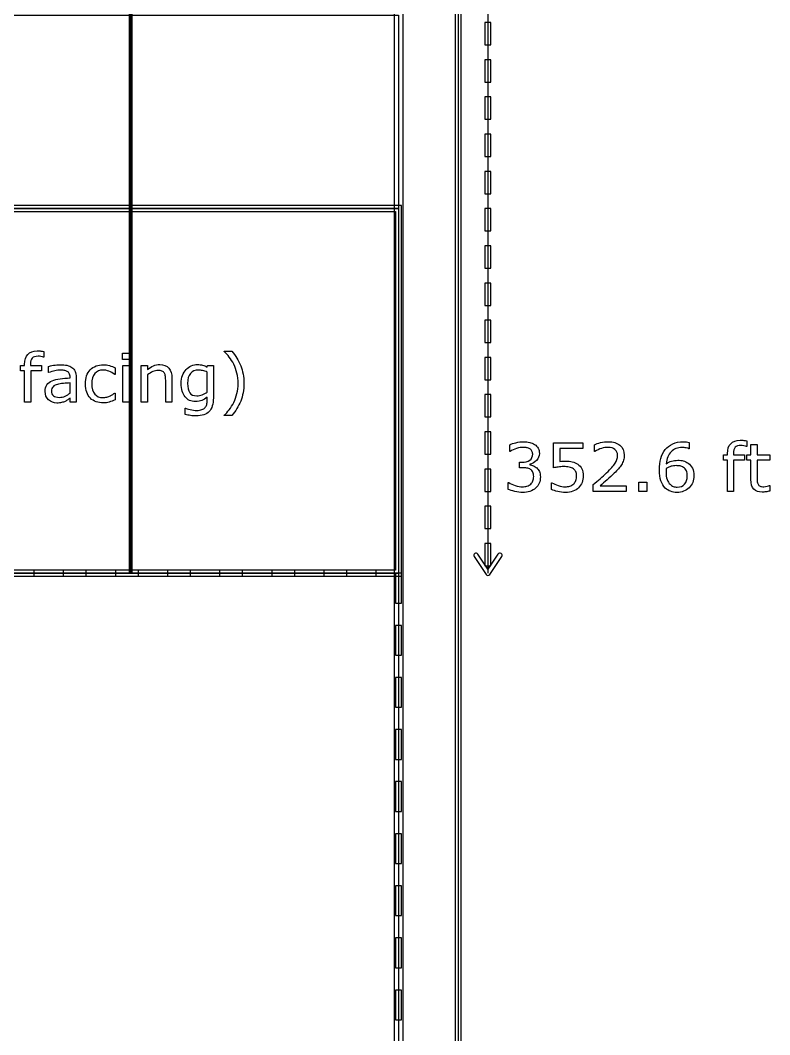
# Model space of a CAD drawing. Extents: x -13 to 750, y 12 to 2314.
# Drawn here: x 217.2 to 317.9, y 875.9 to 1012.2 of the extents above; entities that cross this region are included whole.
import ezdxf

# ---------------------------------------------------------------- set-up
doc = ezdxf.new("R2010")
doc.units = 0
doc.layers.get('0').update_dxf_attribs({"linetype": 'CONTINUOUS'})

msp = doc.modelspace()

# ---------------------------------------------------------------- linework, layer by layer
at = {"color": 7}
for points in [[(43.400391, 1163.4896), (43.400391, 711.2904), (268.59961, 711.2904), (268.59961, 1163.4896)], [(275.59961, 1162.89), (275.59961, 740.89), (276.40039, 740.89), (276.40039, 1162.89)], [(44.599609, 1162.2904), (267.40039, 1162.2904), (267.40039, 712.4896), (44.599609, 712.4896)], [(231.80078, 1136.89), (231.80078, 937.89), (232.19922, 937.89), (232.19922, 1136.89)], [(44, 1012.89), (268, 1012.89), (268, 986.89), (44, 986.89)], [(279.59961, 1011.89), (279.59961, 1008.89), (280.40039, 1008.89), (280.40039, 1011.89)], [(279.59961, 1006.89), (279.59961, 1003.89), (280.40039, 1003.89), (280.40039, 1006.89)], [(279.59961, 1001.89), (279.59961, 998.89), (280.40039, 998.89), (280.40039, 1001.89)], [(279.59961, 996.89), (279.59961, 993.89), (280.40039, 993.89), (280.40039, 996.89)], [(279.59961, 991.89), (279.59961, 988.89), (280.40039, 988.89), (280.40039, 991.89)], [(43.599609, 987.2904), (43.599609, 937.4896), (268.40039, 937.4896), (268.40039, 987.2904)], [(44, 986.89), (268, 986.89), (268, 937.89), (44, 937.89)], [(279.59961, 986.89), (279.59961, 983.89), (280.40039, 983.89), (280.40039, 986.89)], [(44.400391, 986.4896), (267.59961, 986.4896), (267.59961, 938.2904), (44.400391, 938.2904)], [(279.59961, 981.89), (279.59961, 978.89), (280.40039, 978.89), (280.40039, 981.89)], [(279.59961, 976.89), (279.59961, 973.89), (280.40039, 973.89), (280.40039, 976.89)], [(279.59961, 971.89), (279.59961, 968.89), (280.40039, 968.89), (280.40039, 971.89)], [(231.86068, 966.6206), (230.92904, 966.6206), (230.92904, 967.4775), (231.86068, 967.4775)], [(279.59961, 966.89), (279.59961, 963.89), (280.40039, 963.89), (280.40039, 966.89)], [(231.80798, 960.8901), (230.98181, 960.8901), (230.98181, 965.7988), (231.80798, 965.7988)], [(242.29333, 962.2393)], [(279.59961, 961.89), (279.59961, 958.89), (280.40039, 958.89), (280.40039, 961.89)], [(279.59961, 956.89), (279.59961, 953.89), (280.40039, 953.89), (280.40039, 956.89)], [(279.59961, 951.89), (279.59961, 948.89), (280.40039, 948.89), (280.40039, 951.89)], [(301.32715, 948.89), (300.27686, 948.89), (300.27686, 950.1424), (301.32715, 950.1424)], [(279.59961, 946.89), (279.59961, 943.89), (280.40039, 943.89), (280.40039, 946.89)], [(279.59961, 941.89), (279.59961, 938.89), (280.40039, 938.89), (280.40039, 941.89)], [(278.23437, 940.5404)], [(44, 937.89), (268, 937.89), (268, 763.89), (44, 763.89)], [(219, 938.2904), (219, 937.4896), (223, 937.4896), (223, 938.2904)], [(226, 938.2904), (226, 937.4896), (230, 937.4896), (230, 938.2904)], [(233, 938.2904), (233, 937.4896), (237, 937.4896), (237, 938.2904)], [(240, 938.2904), (240, 937.4896), (244, 937.4896), (244, 938.2904)], [(247, 938.2904), (247, 937.4896), (251, 937.4896), (251, 938.2904)], [(254, 938.2904), (254, 937.4896), (258, 937.4896), (258, 938.2904)], [(261, 938.2904), (261, 937.4896), (265, 937.4896), (265, 938.2904)], [(267.59961, 937.89), (267.59961, 933.89), (268.40039, 933.89), (268.40039, 937.89)], [(267.59961, 930.89), (267.59961, 926.89), (268.40039, 926.89), (268.40039, 930.89)], [(267.59961, 923.89), (267.59961, 919.89), (268.40039, 919.89), (268.40039, 923.89)], [(267.59961, 916.89), (267.59961, 912.89), (268.40039, 912.89), (268.40039, 916.89)], [(267.59961, 909.89), (267.59961, 905.89), (268.40039, 905.89), (268.40039, 909.89)], [(267.59961, 902.89), (267.59961, 898.89), (268.40039, 898.89), (268.40039, 902.89)], [(267.59961, 895.89), (267.59961, 891.89), (268.40039, 891.89), (268.40039, 895.89)], [(267.59961, 888.89), (267.59961, 884.89), (268.40039, 884.89), (268.40039, 888.89)], [(267.59961, 881.89), (267.59961, 877.89), (268.40039, 877.89), (268.40039, 881.89)]]:
    msp.add_lwpolyline(points, close=True, dxfattribs=at)
for points in [[(276, 1162.89), (276, 740.89)], [(232, 1136.89), (232, 937.89)], [(280, 1136.89), (280, 937.89)], [(220.35579, 966.9282), (220.31189, 966.9282)], [(220.35583, 967.6838), (220.35579, 966.9282)], [(244.57849, 967.6841), (244.57849, 967.7281), (245.58484, 967.7281)], [(218.55847, 965.9658), (218.55847, 965.7988), (220.04822, 965.7988), (220.04822, 965.1045), (218.58484, 965.1045), (218.58484, 960.89), (217.75866, 960.89), (217.75866, 965.1044), (217.20056, 965.1044), (217.20056, 965.7987), (217.75866, 965.7987), (217.75866, 965.9613)], [(221.00179, 964.854), (220.95789, 964.854), (220.95789, 965.6933)], [(229.9139, 965.5044), (229.9139, 964.5859), (229.87, 964.5859)], [(234.26897, 964.5548), (234.26897, 960.89), (233.4428, 960.89), (233.4428, 965.7987), (234.26897, 965.7987), (234.26897, 965.2538)], [(242.29336, 965.5877), (242.34606, 965.7986), (243.11949, 965.7986), (243.1195, 961.4482)], [(223.87142, 964.1336), (223.87142, 964.261)], [(224.69325, 964.2209), (224.6932, 960.8901)], [(237.54724, 960.8901), (236.72107, 960.8901), (236.72107, 963.685)], [(237.54729, 964.076), (237.54724, 960.8901)], [(242.29333, 962.2392), (242.29333, 964.9155)], [(223.87142, 962.0986), (223.87142, 963.4653)], [(247.224, 963.4039), (247.224, 963.4038)], [(223.87142, 962.0985), (223.87142, 962.0986)], [(224.6932, 960.8901), (223.87142, 960.8901), (223.87142, 961.413)], [(229.87, 962.1074), (229.9139, 962.1074), (229.9139, 961.1977)], [(242.29336, 961.1097), (242.29336, 961.558)], [(239.31384, 959.2421), (239.31384, 960.0858), (239.35784, 960.0858)], [(245.58484, 959.0796), (244.57849, 959.0796), (244.57849, 959.1236)], [(314.77886, 955.6838), (314.77881, 954.9283)], [(282.96679, 954.2382), (282.92289, 954.2382), (282.92289, 955.1567)], [(288.82469, 952.0624), (288.82469, 955.433), (292.76219, 955.433), (292.76219, 954.6639), (289.67283, 954.6639), (289.67283, 952.9237)], [(294.35742, 954.2381), (294.31352, 954.2381), (294.31352, 955.161)], [(307.03564, 955.4555), (307.03564, 954.6162), (306.99174, 954.6162)], [(314.77881, 954.9283), (314.73491, 954.9283)], [(315.31934, 950.4938), (315.31934, 953.1042), (314.76123, 953.1042), (314.76123, 953.7985), (315.31934, 953.7985), (315.31934, 955.2091), (316.14551, 955.2091), (316.14551, 953.7985), (317.85059, 953.7985), (317.85059, 953.1042), (316.14551, 953.1042), (316.14551, 950.8673)], [(284.6411, 952.076), (284.2456, 952.076), (284.2456, 952.8055), (284.55321, 952.8055)], [(312.9815, 953.9659), (312.9815, 953.7989), (314.47124, 953.7989), (314.47124, 953.1046), (313.00786, 953.1046), (313.00786, 948.89), (312.18169, 948.89), (312.18169, 953.1044), (311.62359, 953.1044), (311.62359, 953.7987), (312.18169, 953.7987), (312.18169, 953.9613)], [(285.61674, 952.5287), (285.61674, 952.4667)], [(286.56156, 952.0405), (286.56152, 952.0409)], [(282.73389, 949.1669), (282.73389, 950.0853), (282.79979, 950.0853)], [(288.54346, 949.1361), (288.54346, 950.0633), (288.60496, 950.0633)], [(292.80613, 950.9692), (292.80615, 950.9686)], [(306.78114, 950.9775), (306.78076, 950.9776)], [(307.67289, 951.0133), (307.67285, 951.0126)], [(298.58057, 948.89), (294.15088, 948.89), (294.15088, 949.8085)], [(295.06057, 949.6415), (298.58059, 949.6415), (298.58057, 948.89)], [(317.80666, 949.6764), (317.85056, 949.6764), (317.85059, 948.9341)], [(278.15037, 940.1244), (279.74998, 937.724)], [(281.34958, 940.4564), (280, 938.431), (278.65039, 940.4564)], [(280.24998, 937.724), (281.84959, 940.1244)]]:
    msp.add_lwpolyline(points, dxfattribs=at)
for points in [[(218.19372, 967.3016), (218.48376, 967.615067), (218.902707, 967.7718), (219.45056, 967.7718)], [(219.45056, 967.7718), (219.635127, 967.7718), (219.800653, 967.763133), (219.94714, 967.7458)], [(219.94714, 967.7458), (220.096553, 967.728467), (220.232783, 967.7078), (220.35583, 967.6838)], [(217.75866, 965.9613), (217.75866, 966.5443), (217.90368, 966.991067), (218.19372, 967.3016)], [(218.79577, 966.8139), (218.63757, 966.658633), (218.55847, 966.375933), (218.55847, 965.9658)], [(219.56921, 967.0512), (219.214717, 967.0512), (218.956903, 966.9721), (218.79577, 966.8139)], [(219.95593, 967.0072), (219.809443, 967.036533), (219.680537, 967.0512), (219.56921, 967.0512)], [(220.31189, 966.9282), (220.22107, 966.954867), (220.102417, 966.9812), (219.95593, 967.0072)], [(245.25525, 966.9415), (245.041383, 967.2227), (244.815797, 967.470233), (244.57849, 967.6841)], [(245.8573, 965.9659), (245.672727, 966.337967), (245.472043, 966.663167), (245.25525, 966.9415)], [(245.58484, 967.7281), (246.103393, 967.133367), (246.506223, 966.484433), (246.79333, 965.7813)], [(220.95789, 965.6933), (221.119023, 965.7373), (221.351933, 965.785633), (221.65662, 965.8383)], [(221.82796, 965.1001), (221.56136, 965.044767), (221.28597, 964.962733), (221.00179, 964.854)], [(221.65662, 965.8383), (221.961313, 965.890967), (222.261607, 965.9173), (222.5575, 965.9173)], [(222.55306, 965.1881), (222.33626, 965.1881), (222.09456, 965.158767), (221.82796, 965.1001)], [(223.06722, 965.1531), (222.903153, 965.176433), (222.731767, 965.1881), (222.55306, 965.1881)], [(222.5575, 965.9173), (222.903207, 965.9173), (223.2035, 965.887967), (223.45838, 965.8293)], [(223.48909, 965.0169), (223.371903, 965.084233), (223.23128, 965.129633), (223.06722, 965.1531)], [(223.45838, 965.8293), (223.716193, 965.773967), (223.93885, 965.677267), (224.12635, 965.5392)], [(223.77034, 964.7268), (223.705873, 964.849867), (223.612123, 964.946567), (223.48909, 965.0169)], [(224.12635, 965.5392), (224.310923, 965.404467), (224.45155, 965.230167), (224.54823, 965.0163)], [(224.54823, 965.0163), (224.64491, 964.802433), (224.69325, 964.5373), (224.69325, 964.2209)], [(225.93245, 963.3379), (225.93245, 964.140633), (226.152177, 964.7705), (226.59163, 965.2275)], [(226.59163, 965.2275), (227.034017, 965.6845), (227.617027, 965.913), (228.34066, 965.913)], [(228.30555, 965.1967), (227.836797, 965.1967), (227.46619, 965.0385), (227.19373, 964.7221)], [(229.08778, 965.0385), (228.821173, 965.143967), (228.56043, 965.1967), (228.30555, 965.1967)], [(228.34066, 965.913), (228.621907, 965.913), (228.897297, 965.873467), (229.16683, 965.7944)], [(229.87, 964.5859), (229.618047, 964.782167), (229.357307, 964.933033), (229.08778, 965.0385)], [(229.16683, 965.7944), (229.43929, 965.715267), (229.688313, 965.6186), (229.9139, 965.5044)], [(234.26897, 965.2538), (234.526783, 965.467667), (234.793383, 965.634633), (235.06877, 965.7547)], [(235.68401, 965.1481), (235.458423, 965.1481), (235.222583, 965.092433), (234.97649, 964.9811)], [(235.06877, 965.7547), (235.344163, 965.874833), (235.62688, 965.9349), (235.91692, 965.9349)], [(236.22014, 965.0561), (236.082447, 965.117433), (235.903737, 965.1481), (235.68401, 965.1481)], [(235.91692, 965.9349), (236.447193, 965.9349), (236.85149, 965.775233), (237.12981, 965.4559)], [(236.53655, 964.7837), (236.463303, 964.9067), (236.357833, 964.9975), (236.22014, 965.0561)], [(237.12981, 965.4559), (237.40813, 965.136567), (237.54729, 964.6766), (237.54729, 964.076)], [(238.97549, 964.4803), (239.09561, 964.787967), (239.258207, 965.0531), (239.46328, 965.2757)], [(239.46328, 965.2757), (239.653713, 965.483767), (239.88516, 965.6449), (240.15762, 965.7591)], [(241.1156, 965.1924), (240.6615, 965.1924), (240.304077, 965.040067), (240.04333, 964.7354)], [(240.15762, 965.7591), (240.43008, 965.8763), (240.701077, 965.9349), (240.97061, 965.9349)], [(240.97061, 965.9349), (241.25479, 965.9349), (241.492093, 965.905567), (241.68252, 965.8469)], [(241.6781, 965.1264), (241.4906, 965.1704), (241.3031, 965.1924), (241.1156, 965.1924)], [(242.29333, 964.9155), (242.073603, 965.0151), (241.868527, 965.0854), (241.6781, 965.1264)], [(241.68252, 965.8469), (241.87588, 965.7909), (242.079493, 965.7045), (242.29336, 965.5877)], [(246.28796, 964.775), (246.17956, 965.2086), (246.036007, 965.605567), (245.8573, 965.9659)], [(246.79333, 965.7813), (247.080443, 965.078167), (247.224, 964.2857), (247.224, 963.4039)], [(220.76009, 963.2151), (220.921223, 963.446567), (221.14974, 963.6282), (221.44564, 963.76)], [(221.44564, 963.76), (221.744467, 963.891867), (222.103353, 963.981233), (222.5223, 964.0281)], [(222.5223, 964.0281), (222.94124, 964.074767), (223.390947, 964.109933), (223.87142, 964.1336)], [(223.87142, 964.261), (223.87142, 964.448533), (223.837727, 964.6038), (223.77034, 964.7268)], [(227.19373, 964.7221), (226.924203, 964.408633), (226.78944, 963.947233), (226.78944, 963.3379)], [(234.97649, 964.9811), (234.730397, 964.869767), (234.494557, 964.727667), (234.26897, 964.5548)], [(236.68157, 964.3178), (236.655237, 964.517067), (236.606897, 964.672367), (236.53655, 964.7837)], [(236.72107, 963.685), (236.72107, 963.9106), (236.707903, 964.121533), (236.68157, 964.3178)], [(238.79971, 963.3905), (238.79971, 963.812367), (238.858303, 964.175633), (238.97549, 964.4803)], [(240.04333, 964.7354), (239.78259, 964.430733), (239.65222, 963.988367), (239.65222, 963.4083)], [(246.45056, 963.4039), (246.45056, 963.884367), (246.39636, 964.3414), (246.28796, 964.775)], [(220.52279, 962.3142), (220.52279, 962.686267), (220.60189, 962.986567), (220.76009, 963.2151)], [(220.98421, 961.1936), (220.676597, 961.4866), (220.52279, 961.860133), (220.52279, 962.3142)], [(221.59505, 962.9554), (221.448563, 962.8148), (221.37532, 962.62), (221.37532, 962.371)], [(221.37532, 962.371), (221.37532, 962.089733), (221.460283, 961.8773), (221.63021, 961.7337)], [(222.17073, 963.2718), (221.93343, 963.204467), (221.741537, 963.099), (221.59505, 962.9554)], [(222.97933, 963.3993), (222.639483, 963.369967), (222.36995, 963.327467), (222.17073, 963.2718)], [(223.87142, 963.4653), (223.619467, 963.450633), (223.322103, 963.428633), (222.97933, 963.3993)], [(226.10823, 962.2085), (225.991043, 962.530767), (225.93245, 962.907233), (225.93245, 963.3379)], [(226.78944, 963.3379), (226.78944, 962.7461), (226.921273, 962.290533), (227.18494, 961.9712)], [(239.31387, 961.5975), (238.971097, 962.0223), (238.79971, 962.619967), (238.79971, 963.3905)], [(239.65222, 963.4083), (239.65222, 962.8575), (239.7489, 962.44), (239.94226, 962.1558)], [(246.28796, 962.0284), (246.39636, 962.4444), (246.45056, 962.9029), (246.45056, 963.4039)], [(247.224, 963.4038), (247.224, 962.521933), (247.080443, 961.729433), (246.79333, 961.0263)], [(222.10921, 960.7542), (221.66683, 960.7542), (221.29183, 960.900667), (220.98421, 961.1936)], [(221.63021, 961.7337), (221.80013, 961.5931), (222.059407, 961.5228), (222.40804, 961.5228)], [(222.40804, 961.5228), (222.69808, 961.5228), (222.963217, 961.578467), (223.20345, 961.6898)], [(223.21224, 960.9912), (223.074547, 960.9238), (222.916343, 960.868133), (222.73763, 960.8242)], [(223.20345, 961.6898), (223.443683, 961.804067), (223.66634, 961.9403), (223.87142, 962.0985)], [(223.57259, 961.2021), (223.449543, 961.114233), (223.329427, 961.043933), (223.21224, 960.9912)], [(223.87142, 961.413), (223.798173, 961.363), (223.698563, 961.2927), (223.57259, 961.2021)], [(226.60482, 961.4087), (226.390953, 961.619633), (226.225423, 961.886233), (226.10823, 962.2085)], [(227.36507, 960.934), (227.06917, 961.039467), (226.815753, 961.1977), (226.60482, 961.4087)], [(227.18494, 961.9712), (227.451547, 961.654733), (227.825083, 961.4965), (228.30555, 961.4965)], [(228.34066, 960.7802), (227.986167, 960.7802), (227.66097, 960.831467), (227.36507, 960.934)], [(228.30555, 961.4965), (228.472543, 961.4965), (228.642467, 961.5185), (228.81532, 961.5625)], [(228.81532, 961.5625), (228.988167, 961.6065), (229.14344, 961.6636), (229.28114, 961.7338)], [(229.9139, 961.1977), (229.638507, 961.0659), (229.3763, 960.963367), (229.12728, 960.8901)], [(229.28114, 961.7338), (229.401253, 961.795133), (229.514043, 961.8596), (229.61951, 961.9272)], [(229.61951, 961.9272), (229.724983, 961.997533), (229.80848, 962.0576), (229.87, 962.1074)], [(240.71133, 960.9647), (240.125397, 960.9647), (239.659577, 961.175633), (239.31387, 961.5975)], [(239.94226, 962.1558), (240.13562, 961.871667), (240.45642, 961.7296), (240.90466, 961.7296)], [(241.57705, 961.1097), (241.35147, 961.013033), (241.062897, 960.9647), (240.71133, 960.9647)], [(240.90466, 961.7296), (241.144893, 961.7296), (241.385127, 961.775), (241.62536, 961.8658)], [(242.29336, 961.558), (242.04434, 961.358733), (241.80557, 961.2093), (241.57705, 961.1097)], [(241.62536, 961.8658), (241.868527, 961.959533), (242.091183, 962.084033), (242.29333, 962.2393)], [(242.22746, 960.5692), (242.271393, 960.730333), (242.29336, 960.9105), (242.29336, 961.1097)], [(243.1195, 961.4482), (243.1195, 960.6162), (242.930537, 960.005367), (242.55261, 959.6157)], [(246.79333, 961.0263), (246.506223, 960.323167), (246.103393, 959.674267), (245.58484, 959.0796)], [(245.8573, 960.8419), (246.03894, 961.2169), (246.182493, 961.6124), (246.28796, 962.0284)], [(222.73763, 960.8242), (222.558917, 960.777533), (222.349443, 960.7542), (222.10921, 960.7542)], [(229.12728, 960.8901), (228.881187, 960.816833), (228.61898, 960.7802), (228.34066, 960.7802)], [(239.35784, 960.0858), (239.4926, 960.033133), (239.706467, 959.968667), (239.99944, 959.8924)], [(239.99944, 959.8924), (240.292407, 959.813333), (240.585373, 959.7738), (240.87834, 959.7738)], [(242.55261, 959.6157), (242.174683, 959.226033), (241.59314, 959.0312), (240.80798, 959.0312)], [(240.87834, 959.7738), (241.159593, 959.7738), (241.392503, 959.8075), (241.57707, 959.8749)], [(241.57707, 959.8749), (241.761643, 959.942233), (241.9052, 960.035967), (242.00774, 960.1561)], [(242.00774, 960.1561), (242.11028, 960.270367), (242.18352, 960.408067), (242.22746, 960.5692)], [(244.57849, 959.1236), (244.804077, 959.325733), (245.029663, 959.5733), (245.25525, 959.8663)], [(245.25525, 959.8663), (245.483763, 960.1563), (245.684447, 960.4815), (245.8573, 960.8419)], [(240.04333, 959.0882), (239.797237, 959.123533), (239.554073, 959.174833), (239.31384, 959.2421)], [(240.80798, 959.0312), (240.54724, 959.0312), (240.292357, 959.0502), (240.04333, 959.0882)], [(283.75346, 955.438), (284.102093, 955.525867), (284.439007, 955.5698), (284.7642, 955.5698)], [(284.7642, 955.5698), (285.083533, 955.5698), (285.364783, 955.540467), (285.60795, 955.4818)], [(285.60795, 955.4818), (285.851117, 955.423133), (286.070843, 955.329367), (286.26713, 955.2005)], [(295.14408, 955.4422), (295.492713, 955.5272), (295.82963, 955.5697), (296.15483, 955.5697)], [(296.15483, 955.5697), (296.825723, 955.5697), (297.3516, 955.4071), (297.73246, 955.0819)], [(304.8208, 955.2753), (305.228027, 955.462767), (305.702637, 955.5565), (306.24463, 955.5565)], [(306.24463, 955.5565), (306.417483, 955.5565), (306.562503, 955.549167), (306.67969, 955.5345)], [(306.67969, 955.5345), (306.796877, 955.519833), (306.915527, 955.4935), (307.03564, 955.4555)], [(312.61675, 955.3016), (312.90679, 955.615067), (313.325737, 955.7718), (313.87359, 955.7718)], [(313.87359, 955.7718), (314.058157, 955.7718), (314.223683, 955.763133), (314.37017, 955.7458)], [(314.37017, 955.7458), (314.519583, 955.728467), (314.655813, 955.7078), (314.77886, 955.6838)], [(282.92289, 955.1567), (283.130897, 955.259233), (283.407753, 955.353), (283.75346, 955.438)], [(283.85448, 954.6601), (283.541007, 954.5605), (283.24511, 954.419867), (282.96679, 954.2382)], [(284.74218, 954.8095), (284.46386, 954.8095), (284.16796, 954.7597), (283.85448, 954.6601)], [(285.22997, 954.7655), (285.086417, 954.794833), (284.92382, 954.8095), (284.74218, 954.8095)], [(285.63427, 954.6073), (285.50829, 954.683433), (285.373523, 954.736167), (285.22997, 954.7655)], [(285.91552, 954.3129), (285.848133, 954.432967), (285.754383, 954.5311), (285.63427, 954.6073)], [(286.01659, 953.8998), (286.01659, 954.058), (285.9829, 954.1957), (285.91552, 954.3129)], [(286.26713, 955.2005), (286.47807, 955.0599), (286.637737, 954.89), (286.74613, 954.6908)], [(286.74613, 954.6908), (286.85453, 954.4916), (286.90873, 954.2587), (286.90873, 953.9921)], [(294.31352, 955.161), (294.521527, 955.263533), (294.79838, 955.357267), (295.14408, 955.4422)], [(295.26709, 954.6688), (294.956543, 954.575067), (294.65332, 954.4315), (294.35742, 954.2381)], [(296.13281, 954.8094), (295.86621, 954.8094), (295.577637, 954.762533), (295.26709, 954.6688)], [(297.06885, 954.5194), (296.84619, 954.712733), (296.534177, 954.8094), (296.13281, 954.8094)], [(297.40723, 953.724), (297.40723, 954.0638), (297.294437, 954.328933), (297.06885, 954.5194)], [(297.73246, 955.0819), (298.11332, 954.759633), (298.30375, 954.321633), (298.30375, 953.7679)], [(303.22559, 953.3065), (303.351563, 953.754767), (303.55078, 954.1532), (303.82324, 954.5018)], [(303.82324, 954.5018), (304.081053, 954.832867), (304.413573, 955.0907), (304.8208, 955.2753)], [(304.60551, 954.208), (304.23051, 953.8154), (304.012247, 953.283667), (303.95072, 952.6128)], [(306.11283, 954.8012), (305.48295, 954.8012), (304.98051, 954.603467), (304.60551, 954.208)], [(306.6182, 954.7392), (306.45414, 954.780533), (306.285683, 954.8012), (306.11283, 954.8012)], [(306.99174, 954.6162), (306.909707, 954.6602), (306.785193, 954.7012), (306.6182, 954.7392)], [(312.18169, 953.9613), (312.18169, 954.5443), (312.32671, 954.991067), (312.61675, 955.3016)], [(313.2188, 954.814), (313.0606, 954.658733), (312.9815, 954.376033), (312.9815, 953.9659)], [(313.99224, 955.0513), (313.637747, 955.0513), (313.379933, 954.9722), (313.2188, 954.814)], [(314.37896, 955.0073), (314.232473, 955.036633), (314.103567, 955.0513), (313.99224, 955.0513)], [(314.73491, 954.9283), (314.64409, 954.954967), (314.52544, 954.9813), (314.37896, 955.0073)], [(284.55321, 952.8055), (284.998523, 952.8055), (285.353017, 952.8978), (285.61669, 953.0824)], [(285.61669, 953.0824), (285.88329, 953.269867), (286.01659, 953.542333), (286.01659, 953.8998)], [(286.52201, 953.0384), (286.26713, 952.768867), (285.965373, 952.598967), (285.61674, 952.5287)], [(286.90873, 953.9921), (286.90873, 953.628767), (286.779823, 953.310867), (286.52201, 953.0384)], [(289.67283, 952.9237), (289.79881, 952.9357), (289.927717, 952.944367), (290.05955, 952.9497)], [(290.05955, 952.9497), (290.191383, 952.956367), (290.30564, 952.9597), (290.40232, 952.9597)], [(290.40232, 952.9597), (290.756813, 952.9597), (291.06736, 952.929033), (291.33396, 952.8677)], [(291.33396, 952.8677), (291.600567, 952.809033), (291.845197, 952.703533), (292.06785, 952.5512)], [(297.09521, 952.6825), (297.303223, 953.004767), (297.40723, 953.351933), (297.40723, 953.724)], [(298.20705, 953.0692), (298.145517, 952.855333), (298.053233, 952.651733), (297.9302, 952.4584)], [(298.30375, 953.7679), (298.30375, 953.5189), (298.271517, 953.286), (298.20705, 953.0692)], [(303.04102, 951.764), (303.04102, 952.344067), (303.102543, 952.858233), (303.22559, 953.3065)], [(303.95072, 952.6128), (304.196813, 952.7622), (304.438513, 952.874967), (304.67582, 952.9511)], [(304.67582, 952.9511), (304.916053, 953.030233), (305.19291, 953.0698), (305.50639, 953.0698)], [(305.50639, 953.0698), (305.78471, 953.0698), (306.029337, 953.043467), (306.24027, 952.9908)], [(306.24027, 952.9908), (306.454143, 952.9408), (306.672407, 952.838267), (306.89506, 952.6832)], [(285.24755, 952.023), (285.06005, 952.058333), (284.8579, 952.076), (284.6411, 952.076)], [(285.72655, 951.8384), (285.594717, 951.929267), (285.43505, 951.9908), (285.24755, 952.023)], [(285.61674, 952.4667), (285.757367, 952.443367), (285.9185, 952.393567), (286.10014, 952.3173)], [(286.03417, 951.4737), (285.96093, 951.628967), (285.85839, 951.750533), (285.72655, 951.8384)], [(286.14843, 950.8936), (286.14843, 951.128), (286.110343, 951.321367), (286.03417, 951.4737)], [(286.10014, 952.3173), (286.28178, 952.2441), (286.435587, 952.151833), (286.56156, 952.0405)], [(286.56152, 952.0409), (286.702147, 951.9149), (286.81787, 951.7567), (286.90869, 951.5663)], [(286.90869, 951.5663), (286.99951, 951.375833), (287.04492, 951.129733), (287.04492, 950.828)], [(289.43992, 952.1678), (289.202613, 952.132467), (288.997537, 952.097333), (288.82469, 952.0624)], [(290.18699, 952.2208), (289.929177, 952.2208), (289.680153, 952.203133), (289.43992, 952.1678)], [(290.91648, 952.1508), (290.699687, 952.197467), (290.456523, 952.2208), (290.18699, 952.2208)], [(291.47459, 951.9179), (291.322243, 952.029233), (291.136207, 952.106867), (290.91648, 952.1508)], [(291.79539, 951.5444), (291.719217, 951.699667), (291.612283, 951.824167), (291.47459, 951.9179)], [(291.91404, 950.9731), (291.91404, 951.1987), (291.87449, 951.389133), (291.79539, 951.5444)], [(292.06785, 952.5512), (292.302223, 952.390067), (292.483863, 952.182067), (292.61277, 951.9272)], [(292.61277, 951.9272), (292.741677, 951.672333), (292.80613, 951.353), (292.80613, 950.9692)], [(295.07373, 950.5995), (295.384277, 950.863167), (295.67285, 951.125367), (295.93945, 951.3861)], [(295.93945, 951.3861), (296.50195, 951.931033), (296.887203, 952.363167), (297.09521, 952.6825)], [(297.5259, 951.9222), (297.373553, 951.746467), (297.187517, 951.551667), (296.96779, 951.3378)], [(297.9302, 952.4584), (297.81594, 952.276733), (297.681173, 952.098), (297.5259, 951.9222)], [(303.24316, 950.3138), (303.1084, 950.7152), (303.04102, 951.1986), (303.04102, 951.764)], [(303.93309, 951.7994), (303.930423, 951.740733), (303.92909, 951.666033), (303.92909, 951.5753)], [(303.92909, 951.5753), (303.92909, 951.112367), (303.975967, 950.746133), (304.06972, 950.4766)], [(303.94629, 951.9883), (303.94029, 951.923633), (303.93589, 951.860667), (303.93309, 951.7994)], [(304.60547, 952.2608), (304.391603, 952.202133), (304.171877, 952.1113), (303.94629, 951.9883)], [(305.2998, 952.3488), (305.05078, 952.3488), (304.819337, 952.319467), (304.60547, 952.2608)], [(305.81396, 952.3048), (305.6499, 952.334133), (305.478513, 952.3488), (305.2998, 952.3488)], [(306.26221, 952.1202), (306.127443, 952.213933), (305.978027, 952.275467), (305.81396, 952.3048)], [(306.65771, 951.6544), (306.57861, 951.833067), (306.446777, 951.988333), (306.26221, 952.1202)], [(306.78076, 950.9776), (306.78076, 951.250067), (306.739743, 951.475667), (306.65771, 951.6544)], [(306.89506, 952.6832), (307.152873, 952.504467), (307.346233, 952.278867), (307.47514, 952.0064)], [(307.47514, 952.0064), (307.606973, 951.733933), (307.67289, 951.4029), (307.67289, 951.0133)], [(282.79979, 950.0853), (283.048817, 949.921233), (283.341787, 949.785), (283.6787, 949.6766)], [(285.74853, 949.8785), (285.88329, 950.007367), (285.982897, 950.149433), (286.04735, 950.3047)], [(286.04735, 950.3047), (286.114737, 950.459967), (286.14843, 950.656267), (286.14843, 950.8936)], [(287.04492, 950.828), (287.04492, 950.529133), (286.99072, 950.2552), (286.88232, 950.0062)], [(288.60496, 950.0633), (288.845193, 949.910967), (289.126443, 949.7806), (289.44871, 949.6722)], [(291.52293, 949.9096), (291.651837, 950.0356), (291.748517, 950.1865), (291.81297, 950.3623)], [(291.81297, 950.3623), (291.88035, 950.538033), (291.91404, 950.741633), (291.91404, 950.9731)], [(292.63916, 950.0941), (292.527833, 949.815767), (292.37549, 949.5814), (292.18213, 949.391)], [(292.80615, 950.9686), (292.80615, 950.663933), (292.750487, 950.372433), (292.63916, 950.0941)], [(294.15088, 949.8085), (294.458493, 950.072167), (294.76611, 950.335833), (295.07373, 950.5995)], [(295.9966, 950.4413), (295.66262, 950.154167), (295.35061, 949.887567), (295.06057, 949.6415)], [(296.96779, 951.3378), (296.654317, 951.030133), (296.330587, 950.7313), (295.9966, 950.4413)], [(303.82764, 949.347), (303.575687, 949.5902), (303.38086, 949.912467), (303.24316, 950.3138)], [(304.06972, 950.4766), (304.1664, 950.21), (304.298233, 949.999067), (304.46522, 949.8438)], [(306.4164, 949.8569), (306.65956, 950.117633), (306.78114, 950.491167), (306.78114, 950.9775)], [(307.67285, 951.0126), (307.67285, 950.347533), (307.453123, 949.804067), (307.01367, 949.3822)], [(315.71045, 949.1974), (315.44971, 949.466933), (315.31934, 949.899067), (315.31934, 950.4938)], [(316.14551, 950.8673), (316.14551, 950.6095), (316.151377, 950.407367), (316.16311, 950.2609)], [(316.16311, 950.2609), (316.174843, 950.117367), (316.215857, 949.9826), (316.28615, 949.8566)], [(283.59961, 948.8856), (283.24805, 948.970533), (282.959477, 949.0643), (282.73389, 949.1669)], [(284.67187, 948.7538), (284.30859, 948.7538), (283.95117, 948.797733), (283.59961, 948.8856)], [(283.6787, 949.6766), (284.015613, 949.5682), (284.34081, 949.514), (284.65429, 949.514)], [(284.65429, 949.514), (284.838857, 949.514), (285.035143, 949.544667), (285.24315, 949.606)], [(285.64746, 948.8988), (285.35156, 948.802133), (285.026363, 948.7538), (284.67187, 948.7538)], [(285.24315, 949.606), (285.451163, 949.667333), (285.619623, 949.758167), (285.74853, 949.8785)], [(286.42529, 949.3558), (286.205563, 949.150733), (285.946287, 948.9984), (285.64746, 948.8988)], [(286.88232, 950.0062), (286.773927, 949.7572), (286.621583, 949.5404), (286.42529, 949.3558)], [(289.38281, 948.868), (289.051757, 948.941267), (288.771973, 949.030633), (288.54346, 949.1361)], [(290.41553, 948.7538), (290.058103, 948.7538), (289.713863, 948.791867), (289.38281, 948.868)], [(289.44871, 949.6722), (289.770977, 949.566733), (290.087383, 949.514), (290.39793, 949.514)], [(290.39793, 949.514), (290.605937, 949.514), (290.80662, 949.543333), (290.99998, 949.602)], [(291.42627, 948.9164), (291.13623, 948.808), (290.799317, 948.7538), (290.41553, 948.7538)], [(290.99998, 949.602), (291.196267, 949.660667), (291.370583, 949.7632), (291.52293, 949.9096)], [(292.18213, 949.391), (291.97119, 949.185933), (291.719237, 949.027733), (291.42627, 948.9164)], [(304.52637, 948.9032), (304.262697, 949.0028), (304.029787, 949.150733), (303.82764, 949.347)], [(304.46522, 949.8438), (304.599987, 949.714933), (304.745007, 949.619733), (304.90028, 949.5582)], [(305.40527, 948.7538), (305.083003, 948.7538), (304.790037, 948.8036), (304.52637, 948.9032)], [(304.90028, 949.5582), (305.058487, 949.499533), (305.229873, 949.4702), (305.41444, 949.4702)], [(307.01367, 949.3822), (306.57715, 948.963267), (306.041017, 948.7538), (305.40527, 948.7538)], [(305.41444, 949.4702), (305.839247, 949.4702), (306.173233, 949.5991), (306.4164, 949.8569)], [(316.85303, 948.7931), (316.35205, 948.7931), (315.97119, 948.927867), (315.71045, 949.1974)], [(316.28615, 949.8566), (316.350617, 949.7394), (316.438507, 949.652967), (316.54982, 949.5973)], [(316.54982, 949.5973), (316.66408, 949.544633), (316.836933, 949.5183), (317.06838, 949.5183)], [(317.34082, 948.8331), (317.15918, 948.806433), (316.996583, 948.7931), (316.85303, 948.7931)], [(317.06838, 949.5183), (317.203147, 949.5183), (317.34377, 949.5373), (317.49025, 949.5753)], [(317.85059, 948.9341), (317.695317, 948.893433), (317.525393, 948.859767), (317.34082, 948.8331)], [(317.49025, 949.5753), (317.636737, 949.616633), (317.742207, 949.650333), (317.80666, 949.6764)], [(278.23437, 940.5404), (278.168046, 940.49639), (278.12193, 940.427827), (278.106176, 940.349805)], [(278.459786, 940.584604), (278.381758, 940.600359), (278.300668, 940.584457), (278.23437, 940.5404)], [(278.65039, 940.4564), (278.60638, 940.52273), (278.537813, 940.568849), (278.459786, 940.584604)], [(281.54018, 940.584599), (281.462155, 940.568845), (281.39359, 940.522727), (281.34958, 940.4564)], [(281.76559, 940.5404), (281.699292, 940.584454), (281.618205, 940.600354), (281.54018, 940.584599)], [(281.893784, 940.349805), (281.87803, 940.427827), (281.831914, 940.49639), (281.76559, 940.5404)], [(278.106176, 940.349805), (278.090421, 940.271782), (278.106319, 940.190697), (278.15037, 940.1244)], [(281.84959, 940.1244), (281.893641, 940.190697), (281.909539, 940.271782), (281.893784, 940.349805)], [(279.74998, 937.724), (279.805572, 937.64022), (279.899434, 937.589856), (279.99998, 937.589856)], [(279.99998, 937.589856), (280.100526, 937.589856), (280.194388, 937.64022), (280.24998, 937.724)]]:
    msp.add_open_spline(points, degree=3, dxfattribs=at)

doc.saveas('drawing.dxf')
